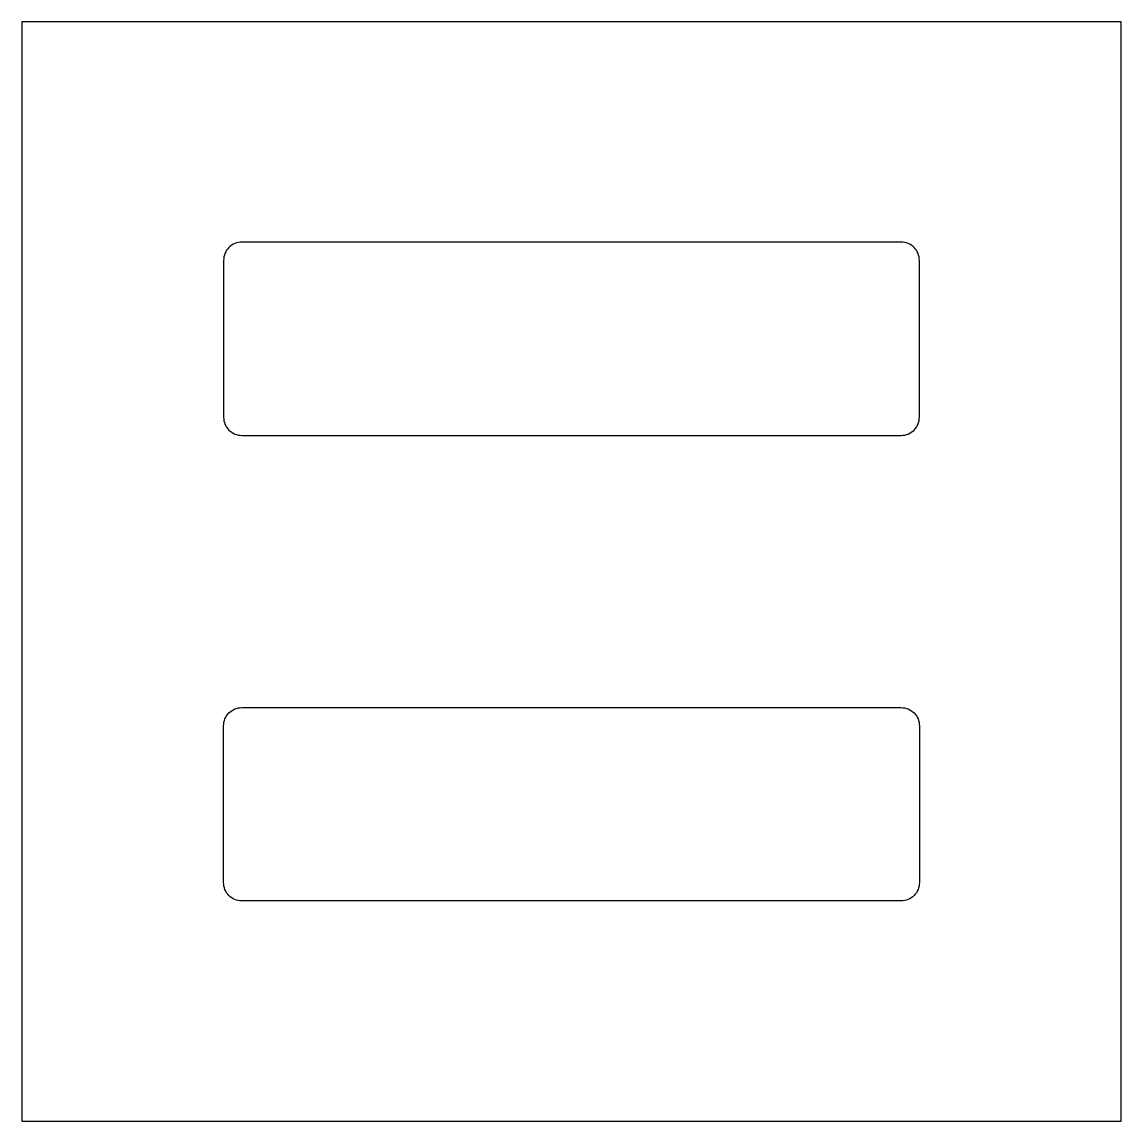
# Model space of a CAD drawing. Header units: inches. Extents: x 0 to 30, y 0 to 30.
import ezdxf

# ---------------------------------------------------------------- set-up
doc = ezdxf.new("R2010")
doc.units = ezdxf.units.IN
doc.header["$MEASUREMENT"] = 0
for name, color, linetype in [('glassOutline', 7, 'Continuous'), ('lightMask-large-lower', 2, 'Continuous'), ('lightMask-large-upper', 2, 'Continuous')]:
    doc.layers.add(name, color=color, linetype=linetype)

msp = doc.modelspace()

# ---------------------------------------------------------------- linework, layer by layer
at = {"layer": 'glassOutline'}
msp.add_lwpolyline([(0, 0), (30, 0), (30, 30), (0, 30)], close=True, dxfattribs=at)
at = {"layer": 'lightMask-large-lower'}
msp.add_lwpolyline([(5.503, 6.509), (5.503, 10.785, -0.414214), (6.003, 11.285), (23.997, 11.285, -0.414214), (24.497, 10.785), (24.497, 6.509, -0.414214), (23.997, 6.009), (6.003, 6.009, -0.414214)], format="xyb", close=True, dxfattribs=at)
at = {"layer": 'lightMask-large-upper'}
msp.add_lwpolyline([(5.503, 23.491), (5.503, 19.215, 0.414214), (6.003, 18.715), (23.997, 18.715, 0.414214), (24.497, 19.215), (24.497, 23.491, 0.414214), (23.997, 23.991), (6.003, 23.991, 0.414214)], format="xyb", close=True, dxfattribs=at)

doc.saveas('drawing.dxf')
